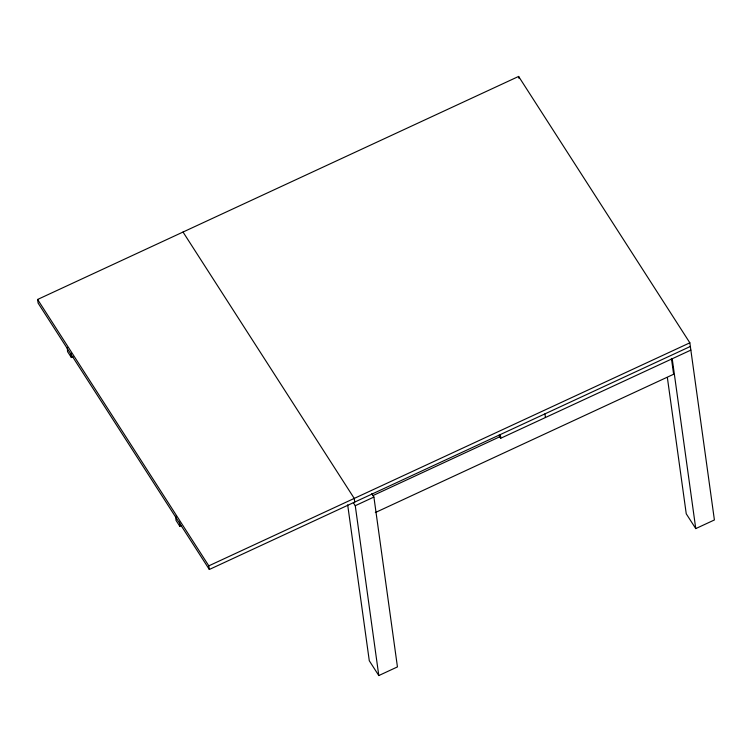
<?xml version="1.0" encoding="UTF-8"?>
<svg xmlns="http://www.w3.org/2000/svg" width="752" height="752" viewBox="0 0 752 752"><rect width="100%" height="100%" fill="white"/><g stroke="black" fill="none" stroke-linecap="round" stroke-linejoin="round"><path stroke-width="1.13" d="M690.355 346.456L209.329 569.48L38.108 303.103L37.6 299.465L518.626 76.441L689.847 342.818L714.4 519.961L695.76 528.6L686.247 513.804L667.381 377.683M209.329 569.48L208.821 565.842L689.847 342.818M372.954 495.577L500.804 436.301M373.904 497.053L397.441 666.911L378.801 675.559L355.264 505.701L373.904 497.053L371.742 493.697M498.783 435.314L500.682 438.275L690.862 350.103M375.304 512.563L673.623 374.252L671.423 358.394M67.304 347.433L67.558 351.616L71.365 357.529L73.047 356.805M175.752 516.173L176.006 520.356L179.803 526.278L181.495 525.554M183.027 232.039L354.248 498.416L354.756 502.054M353.355 502.74L355.264 505.701M378.801 675.559L369.288 660.754L347.678 504.855M37.6 299.465L208.821 565.842M672.213 358.742L695.76 528.6M518.626 76.441L518.88 78.264M544.927 413.882L545.435 417.52M500.183 434.628L500.682 438.275M179.559 522.095L179.803 526.278M71.111 353.355L71.365 357.529"/></g></svg>
